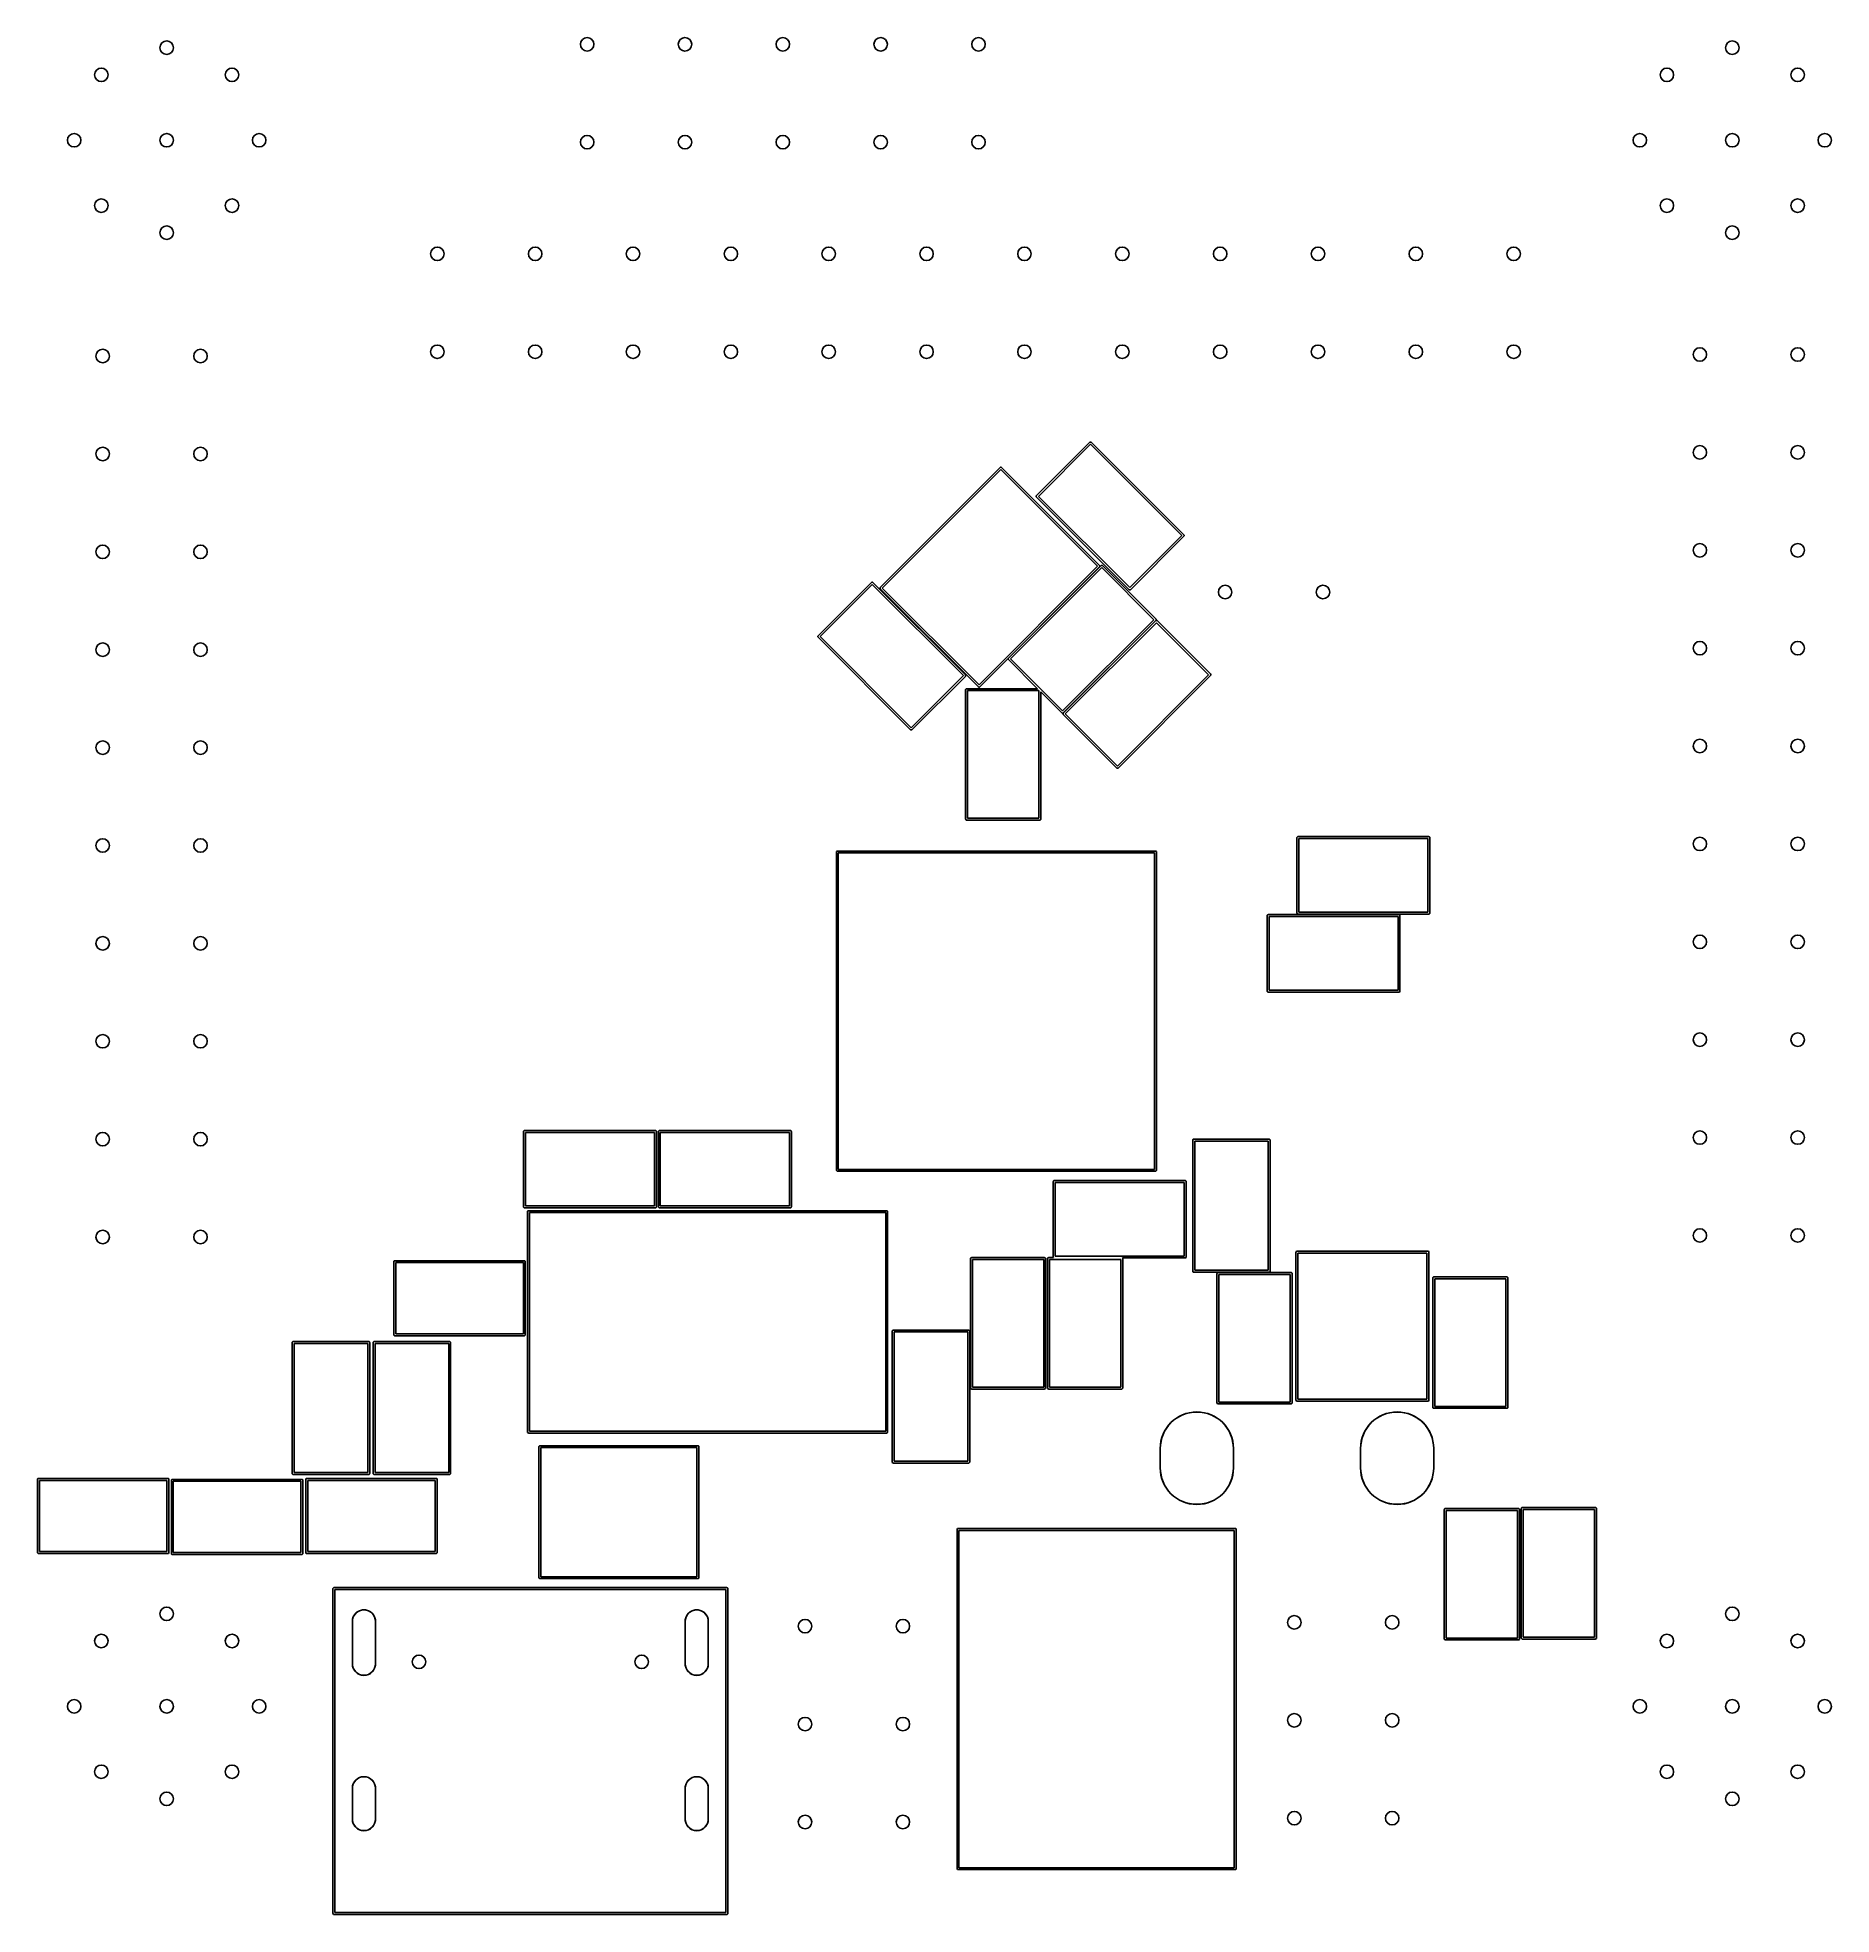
# Model space of a CAD drawing. Extents: x 0.27 to 2.1, y 0.19 to 2.1.
import ezdxf

# ---------------------------------------------------------------- set-up
doc = ezdxf.new("R2010")
doc.units = 0
doc.header["$MEASUREMENT"] = 0
doc.layers.add('BLACK', color=7, linetype='CONTINUOUS')

msp = doc.modelspace()

# ---------------------------------------------------------------- linework, layer by layer
at = {"layer": 'BLACK', "linetype": 'CONTINUOUS'}
for p, q in [((1.2889, 1.6369), (1.3434, 1.6914)), ((1.3441, 1.6894), (1.291, 1.6362)), ((1.3434, 1.6914), (1.3438, 1.6917)), ((1.3438, 1.6917), (1.3445, 1.6917)), ((1.4374, 1.5961), (1.3441, 1.6894)), ((1.3445, 1.6917), (1.3448, 1.6914)), ((1.3448, 1.6914), (1.4395, 1.5968)), ((1.1293, 1.5432), (1.2517, 1.6657)), ((1.2524, 1.6636), (1.1313, 1.5425)), ((1.2517, 1.6657), (1.2521, 1.6659)), ((1.2521, 1.6659), (1.2528, 1.6659)), ((1.3513, 1.5648), (1.2524, 1.6636)), ((1.2528, 1.6659), (1.2531, 1.6657)), ((1.2531, 1.6657), (1.3534, 1.5655)), ((1.2887, 1.6366), (1.2889, 1.6369)), ((1.2887, 1.6358), (1.2887, 1.6366)), ((1.2889, 1.6355), (1.2887, 1.6358)), ((1.3835, 1.5408), (1.2889, 1.6355)), ((1.291, 1.6362), (1.3842, 1.5429)), ((1.3842, 1.5429), (1.4374, 1.5961)), ((1.4395, 1.5954), (1.3849, 1.5408)), ((1.4395, 1.5968), (1.4397, 1.5965)), ((1.4397, 1.5957), (1.4395, 1.5954)), ((1.4397, 1.5965), (1.4397, 1.5957)), ((1.2302, 1.4437), (1.3513, 1.5648)), ((1.3534, 1.5641), (1.2309, 1.4416)), ((1.2603, 1.4708), (1.355, 1.5655)), ((1.3557, 1.5634), (1.2624, 1.4701)), ((1.3534, 1.5655), (1.3536, 1.5652)), ((1.3536, 1.5644), (1.3534, 1.5641)), ((1.3536, 1.5652), (1.3536, 1.5644)), ((1.355, 1.5655), (1.3553, 1.5657)), ((1.3553, 1.5657), (1.3561, 1.5657)), ((1.4088, 1.5102), (1.3557, 1.5634)), ((1.3561, 1.5657), (1.3564, 1.5655)), ((1.3564, 1.5655), (1.4109, 1.5109)), ((1.0657, 1.4937), (1.1202, 1.5483)), ((1.1209, 1.5462), (1.0678, 1.493)), ((1.1202, 1.5483), (1.1206, 1.5485)), ((1.1206, 1.5485), (1.1213, 1.5485)), ((1.2142, 1.453), (1.1209, 1.5462)), ((1.1213, 1.5485), (1.1216, 1.5483)), ((1.1216, 1.5483), (1.2163, 1.4537)), ((1.129, 1.5429), (1.1293, 1.5432)), ((1.129, 1.5421), (1.129, 1.5429)), ((1.1293, 1.5418), (1.129, 1.5421)), ((1.2295, 1.4416), (1.1293, 1.5418)), ((1.1313, 1.5425), (1.2302, 1.4437)), ((1.3838, 1.5406), (1.3835, 1.5408)), ((1.3846, 1.5406), (1.3838, 1.5406)), ((1.3849, 1.5408), (1.3846, 1.5406)), ((1.3156, 1.4169), (1.4088, 1.5102)), ((1.4109, 1.5095), (1.3163, 1.4149)), ((1.3163, 1.4146), (1.411, 1.5092)), ((1.4116, 1.5071), (1.3184, 1.4139)), ((1.4109, 1.5109), (1.4111, 1.5106)), ((1.4111, 1.5098), (1.4109, 1.5095)), ((1.411, 1.5092), (1.4113, 1.5094)), ((1.4111, 1.5106), (1.4111, 1.5098)), ((1.4113, 1.5094), (1.412, 1.5094)), ((1.4648, 1.454), (1.4116, 1.5071)), ((1.412, 1.5094), (1.4123, 1.5092)), ((1.4123, 1.5092), (1.4669, 1.4547)), ((1.0655, 1.4934), (1.0657, 1.4937)), ((1.0655, 1.4927), (1.0655, 1.4934)), ((1.0657, 1.4924), (1.0655, 1.4927)), ((1.1603, 1.3977), (1.0657, 1.4924)), ((1.0678, 1.493), (1.161, 1.3998)), ((1.2601, 1.4705), (1.2603, 1.4708)), ((1.2601, 1.4697), (1.2601, 1.4705)), ((1.2603, 1.4694), (1.2601, 1.4697)), ((1.2901, 1.4397), (1.2603, 1.4694)), ((1.2624, 1.4701), (1.3156, 1.4169)), ((1.161, 1.3998), (1.2142, 1.453)), ((1.2163, 1.4523), (1.1617, 1.3977)), ((1.2163, 1.4537), (1.2165, 1.4533)), ((1.2165, 1.4526), (1.2163, 1.4523)), ((1.2165, 1.4533), (1.2165, 1.4526)), ((1.2165, 1.4387), (1.2166, 1.4391)), ((1.2165, 1.3064), (1.2165, 1.4387)), ((1.2166, 1.4391), (1.2171, 1.4396)), ((1.2171, 1.4396), (1.2175, 1.4397)), ((1.2175, 1.4397), (1.2901, 1.4397)), ((1.2298, 1.4414), (1.2295, 1.4416)), ((1.2306, 1.4414), (1.2298, 1.4414)), ((1.2309, 1.4416), (1.2306, 1.4414)), ((1.3716, 1.3607), (1.4648, 1.454)), ((1.4669, 1.4533), (1.3723, 1.3586)), ((1.4669, 1.4547), (1.4671, 1.4543)), ((1.4671, 1.4536), (1.4669, 1.4533)), ((1.4671, 1.4543), (1.4671, 1.4536)), ((1.2185, 1.4377), (1.2185, 1.3074)), ((1.2913, 1.4377), (1.2185, 1.4377)), ((1.2913, 1.3074), (1.2913, 1.4377)), ((1.3149, 1.4149), (1.2933, 1.4364)), ((1.2933, 1.4364), (1.2933, 1.3064)), ((1.3152, 1.4146), (1.3149, 1.4149)), ((1.316, 1.4146), (1.3152, 1.4146)), ((1.3163, 1.4149), (1.316, 1.4146)), ((1.3161, 1.4143), (1.3163, 1.4146)), ((1.3161, 1.4135), (1.3161, 1.4143)), ((1.3163, 1.4132), (1.3161, 1.4135)), ((1.3709, 1.3586), (1.3163, 1.4132)), ((1.3184, 1.4139), (1.3716, 1.3607)), ((1.1606, 1.3975), (1.1603, 1.3977)), ((1.1614, 1.3975), (1.1606, 1.3975)), ((1.1617, 1.3977), (1.1614, 1.3975)), ((1.3712, 1.3584), (1.3709, 1.3586)), ((1.3719, 1.3584), (1.3712, 1.3584)), ((1.3723, 1.3586), (1.3719, 1.3584)), ((1.2166, 1.306), (1.2165, 1.3064)), ((1.2171, 1.3055), (1.2166, 1.306)), ((1.2175, 1.3054), (1.2171, 1.3055)), ((1.2923, 1.3054), (1.2175, 1.3054)), ((1.2185, 1.3074), (1.2913, 1.3074)), ((1.2927, 1.3055), (1.2923, 1.3054)), ((1.2932, 1.306), (1.2927, 1.3055)), ((1.2933, 1.3064), (1.2932, 1.306)), ((1.5551, 1.2876), (1.5552, 1.288)), ((1.5551, 1.2104), (1.5551, 1.2876)), ((1.5552, 1.288), (1.5557, 1.2885)), ((1.5557, 1.2885), (1.5561, 1.2886)), ((1.5561, 1.2886), (1.69, 1.2886)), ((1.5571, 1.2866), (1.5571, 1.2114)), ((1.689, 1.2866), (1.5571, 1.2866)), ((1.689, 1.2114), (1.689, 1.2866)), ((1.69, 1.2886), (1.6903, 1.2885)), ((1.6903, 1.2885), (1.6909, 1.288)), ((1.6909, 1.288), (1.6909, 1.2876)), ((1.6909, 1.2876), (1.6909, 1.2104)), ((1.0844, 1.2728), (1.0845, 1.2732)), ((1.0844, 0.9476), (1.0844, 1.2728)), ((1.0845, 1.2732), (1.0851, 1.2737)), ((1.0851, 1.2737), (1.0854, 1.2738)), ((1.0854, 1.2738), (1.4106, 1.2738)), ((1.0864, 1.2719), (1.0864, 0.9486)), ((1.4096, 1.2719), (1.0864, 1.2719)), ((1.4096, 0.9486), (1.4096, 1.2719)), ((1.4106, 1.2738), (1.411, 1.2737)), ((1.411, 1.2737), (1.4115, 1.2732)), ((1.4115, 1.2732), (1.4116, 1.2728)), ((1.4116, 1.2728), (1.4116, 0.9476)), ((1.5246, 1.2079), (1.5247, 1.2083)), ((1.5247, 1.2083), (1.5252, 1.2088)), ((1.5252, 1.2088), (1.5256, 1.2089)), ((1.5256, 1.2089), (1.6594, 1.2089)), ((1.5552, 1.2101), (1.5551, 1.2104)), ((1.5557, 1.2095), (1.5552, 1.2101)), ((1.5561, 1.2094), (1.5557, 1.2095)), ((1.69, 1.2094), (1.5561, 1.2094)), ((1.5571, 1.2114), (1.689, 1.2114)), ((1.6594, 1.2089), (1.6598, 1.2088)), ((1.6598, 1.2088), (1.6604, 1.2083)), ((1.6604, 1.2083), (1.6604, 1.2079)), ((1.6903, 1.2095), (1.69, 1.2094)), ((1.6909, 1.2101), (1.6903, 1.2095)), ((1.6909, 1.2104), (1.6909, 1.2101)), ((1.5246, 1.1307), (1.5246, 1.2079)), ((1.5266, 1.2069), (1.5266, 1.1317)), ((1.6585, 1.2069), (1.5266, 1.2069)), ((1.6585, 1.1317), (1.6585, 1.2069)), ((1.6604, 1.2079), (1.6604, 1.1307)), ((1.5266, 1.1317), (1.6585, 1.1317)), ((1.5247, 1.1303), (1.5246, 1.1307)), ((1.5252, 1.1298), (1.5247, 1.1303)), ((1.5256, 1.1297), (1.5252, 1.1298)), ((1.6594, 1.1297), (1.5256, 1.1297)), ((1.6598, 1.1298), (1.6594, 1.1297)), ((1.6604, 1.1303), (1.6598, 1.1298)), ((1.6604, 1.1307), (1.6604, 1.1303)), ((0.7648, 0.9878), (0.7654, 0.9883)), ((0.7648, 0.9874), (0.7648, 0.9878)), ((0.7648, 0.9102), (0.7648, 0.9874)), ((0.7654, 0.9883), (0.7657, 0.9884)), ((0.7657, 0.9884), (0.8996, 0.9884)), ((0.7667, 0.9864), (0.7667, 0.9112)), ((0.8986, 0.9864), (0.7667, 0.9864)), ((0.8986, 0.9112), (0.8986, 0.9864)), ((0.8996, 0.9884), (0.9, 0.9883)), ((0.9, 0.9883), (0.9005, 0.9878)), ((0.9005, 0.9878), (0.9006, 0.9874)), ((0.9006, 0.9874), (0.9006, 0.9102)), ((0.9026, 0.9878), (0.9032, 0.9883)), ((0.9026, 0.9874), (0.9026, 0.9878)), ((0.9026, 0.9102), (0.9026, 0.9874)), ((0.9032, 0.9883), (0.9035, 0.9884)), ((0.9035, 0.9884), (1.0374, 0.9884)), ((0.9045, 0.9864), (0.9045, 0.9112)), ((1.0364, 0.9864), (0.9045, 0.9864)), ((1.0364, 0.9112), (1.0364, 0.9864)), ((1.0374, 0.9884), (1.0378, 0.9883)), ((1.0378, 0.9883), (1.0383, 0.9878)), ((1.0383, 0.9878), (1.0384, 0.9874)), ((1.0384, 0.9874), (1.0384, 0.9102)), ((1.4486, 0.9783), (1.4487, 0.9787)), ((1.4486, 0.8445), (1.4486, 0.9783)), ((1.4487, 0.9787), (1.4492, 0.9793)), ((1.4492, 0.9793), (1.4496, 0.9793)), ((1.4496, 0.9793), (1.5268, 0.9793)), ((1.5268, 0.9793), (1.5271, 0.9793)), ((1.5271, 0.9793), (1.5277, 0.9787)), ((1.5277, 0.9787), (1.5278, 0.9783)), ((1.5278, 0.9783), (1.5278, 0.8445)), ((1.4506, 0.9774), (1.4506, 0.8455)), ((1.5258, 0.9774), (1.4506, 0.9774)), ((1.5258, 0.8455), (1.5258, 0.9774)), ((1.0845, 0.9473), (1.0844, 0.9476)), ((1.0851, 0.9467), (1.0845, 0.9473)), ((1.0854, 0.9467), (1.0851, 0.9467)), ((1.4106, 0.9467), (1.0854, 0.9467)), ((1.0864, 0.9486), (1.4096, 0.9486)), ((1.411, 0.9467), (1.4106, 0.9467)), ((1.4115, 0.9473), (1.411, 0.9467)), ((1.4116, 0.9476), (1.4115, 0.9473)), ((1.3061, 0.9362), (1.3062, 0.9366)), ((1.3061, 0.8591), (1.3061, 0.9362)), ((1.3062, 0.9366), (1.3067, 0.9371)), ((1.3067, 0.9371), (1.3071, 0.9372)), ((1.3071, 0.9372), (1.4409, 0.9372)), ((1.3081, 0.9352), (1.3081, 0.86)), ((1.44, 0.9352), (1.3081, 0.9352)), ((1.44, 0.86), (1.44, 0.9352)), ((1.4409, 0.9372), (1.4413, 0.9371)), ((1.4413, 0.9371), (1.4419, 0.9366)), ((1.4419, 0.9366), (1.4419, 0.9362)), ((1.4419, 0.9362), (1.4419, 0.8591)), ((0.7648, 0.9099), (0.7648, 0.9102)), ((0.7654, 0.9093), (0.7648, 0.9099)), ((0.7657, 0.9093), (0.7654, 0.9093)), ((0.8996, 0.9093), (0.7657, 0.9093)), ((0.7667, 0.9112), (0.8986, 0.9112)), ((0.7687, 0.9054), (0.7688, 0.9058)), ((0.7687, 0.6802), (0.7687, 0.9054)), ((0.7688, 0.9058), (0.7693, 0.9063)), ((0.7693, 0.9063), (0.7697, 0.9064)), ((0.7697, 0.9064), (1.1358, 0.9064)), ((0.7707, 0.9044), (0.7707, 0.6812)), ((1.1348, 0.9044), (0.7707, 0.9044)), ((0.9, 0.9093), (0.8996, 0.9093)), ((0.9005, 0.9099), (0.9, 0.9093)), ((0.9006, 0.9102), (0.9005, 0.9099)), ((0.9026, 0.9099), (0.9026, 0.9102)), ((0.9032, 0.9093), (0.9026, 0.9099)), ((0.9035, 0.9093), (0.9032, 0.9093)), ((1.0374, 0.9093), (0.9035, 0.9093)), ((0.9045, 0.9112), (1.0364, 0.9112)), ((1.0378, 0.9093), (1.0374, 0.9093)), ((1.0383, 0.9099), (1.0378, 0.9093)), ((1.0384, 0.9102), (1.0383, 0.9099)), ((1.1348, 0.6812), (1.1348, 0.9044)), ((1.1358, 0.9064), (1.1362, 0.9063)), ((1.1362, 0.9063), (1.1367, 0.9058)), ((1.1367, 0.9058), (1.1368, 0.9054)), ((1.1368, 0.9054), (1.1368, 0.6802)), ((1.5541, 0.864), (1.5542, 0.8644)), ((1.5541, 0.7128), (1.5541, 0.864)), ((1.5542, 0.8644), (1.5547, 0.8649)), ((1.5547, 0.8649), (1.5551, 0.865)), ((1.5551, 0.865), (1.689, 0.865)), ((1.5561, 0.863), (1.5561, 0.7138)), ((1.688, 0.863), (1.5561, 0.863)), ((1.688, 0.7138), (1.688, 0.863)), ((1.689, 0.865), (1.6894, 0.8649)), ((1.6894, 0.8649), (1.6899, 0.8644)), ((1.6899, 0.8644), (1.69, 0.864)), ((1.69, 0.864), (1.69, 0.7128)), ((0.6322, 0.8543), (0.6323, 0.8547)), ((0.6322, 0.7795), (0.6322, 0.8543)), ((0.6323, 0.8547), (0.6328, 0.8552)), ((0.6328, 0.8552), (0.6332, 0.8553)), ((0.6332, 0.8553), (0.7655, 0.8553)), ((0.6342, 0.8533), (0.6342, 0.7805)), ((0.7645, 0.8533), (0.6342, 0.8533)), ((0.7645, 0.7805), (0.7645, 0.8533)), ((0.7655, 0.8553), (0.7658, 0.8552)), ((0.7658, 0.8552), (0.7664, 0.8547)), ((0.7664, 0.8547), (0.7664, 0.8543)), ((0.7664, 0.8543), (0.7664, 0.7795)), ((1.2215, 0.8579), (1.2221, 0.8584)), ((1.2215, 0.8575), (1.2215, 0.8579)), ((1.2215, 0.7252), (1.2215, 0.8575)), ((1.2221, 0.8584), (1.2224, 0.8585)), ((1.2224, 0.8585), (1.2972, 0.8585)), ((1.2234, 0.8565), (1.2234, 0.7262)), ((1.2963, 0.8565), (1.2234, 0.8565)), ((1.2963, 0.7262), (1.2963, 0.8565)), ((1.2972, 0.8585), (1.2976, 0.8584)), ((1.2976, 0.8584), (1.2982, 0.8579)), ((1.2982, 0.8579), (1.2982, 0.8575)), ((1.2982, 0.8575), (1.2982, 0.7252)), ((1.3002, 0.8575), (1.3003, 0.8579)), ((1.3002, 0.7252), (1.3002, 0.8575)), ((1.3003, 0.8579), (1.3008, 0.8584)), ((1.3008, 0.8584), (1.3012, 0.8585)), ((1.3012, 0.8585), (1.3064, 0.8585)), ((1.3022, 0.8565), (1.3022, 0.7262)), ((1.375, 0.8565), (1.3022, 0.8565)), ((1.3062, 0.8587), (1.3061, 0.8591)), ((1.3064, 0.8585), (1.3062, 0.8587)), ((1.3081, 0.86), (1.44, 0.86)), ((1.375, 0.7262), (1.375, 0.8565)), ((1.4409, 0.8581), (1.3767, 0.8581)), ((1.3767, 0.8581), (1.3769, 0.8579)), ((1.3769, 0.8579), (1.377, 0.8575)), ((1.377, 0.8575), (1.377, 0.7252)), ((1.4413, 0.8581), (1.4409, 0.8581)), ((1.4419, 0.8587), (1.4413, 0.8581)), ((1.4419, 0.8591), (1.4419, 0.8587)), ((1.4487, 0.8441), (1.4486, 0.8445)), ((1.4492, 0.8436), (1.4487, 0.8441)), ((1.4506, 0.8455), (1.5258, 0.8455)), ((1.5277, 0.8441), (1.5271, 0.8436)), ((1.5278, 0.8445), (1.5277, 0.8441)), ((1.4496, 0.8435), (1.4492, 0.8436)), ((1.5268, 0.8435), (1.4496, 0.8435)), ((1.4734, 0.8422), (1.4735, 0.8426)), ((1.4734, 0.7099), (1.4734, 0.8422)), ((1.4735, 0.8426), (1.474, 0.8431)), ((1.474, 0.8431), (1.4744, 0.8432)), ((1.4744, 0.8432), (1.5492, 0.8432)), ((1.4754, 0.8412), (1.4754, 0.7109)), ((1.5482, 0.8412), (1.4754, 0.8412)), ((1.5271, 0.8436), (1.5268, 0.8435)), ((1.5482, 0.7109), (1.5482, 0.8412)), ((1.5492, 0.8432), (1.5496, 0.8431)), ((1.5496, 0.8431), (1.5501, 0.8426)), ((1.5501, 0.8426), (1.5502, 0.8422)), ((1.5502, 0.8422), (1.5502, 0.7099)), ((1.6939, 0.8378), (1.694, 0.8382)), ((1.6939, 0.7055), (1.6939, 0.8378)), ((1.694, 0.8382), (1.6945, 0.8387)), ((1.6945, 0.8387), (1.6949, 0.8388)), ((1.6949, 0.8388), (1.7697, 0.8388)), ((1.6959, 0.8368), (1.6959, 0.7065)), ((1.7687, 0.8368), (1.6959, 0.8368)), ((1.7687, 0.7065), (1.7687, 0.8368)), ((1.7697, 0.8388), (1.7701, 0.8387)), ((1.7701, 0.8387), (1.7706, 0.8382)), ((1.7706, 0.8382), (1.7707, 0.8378)), ((1.7707, 0.8378), (1.7707, 0.7055)), ((0.5283, 0.7717), (0.5284, 0.772)), ((0.5283, 0.6378), (0.5283, 0.7717)), ((0.5284, 0.772), (0.529, 0.7726)), ((0.529, 0.7726), (0.5293, 0.7726)), ((0.5293, 0.7726), (0.6065, 0.7726)), ((0.5303, 0.7707), (0.5303, 0.6388)), ((0.6055, 0.7707), (0.5303, 0.7707)), ((0.6055, 0.6388), (0.6055, 0.7707)), ((0.6065, 0.7726), (0.6069, 0.7726)), ((0.6069, 0.7726), (0.6074, 0.772)), ((0.6074, 0.772), (0.6075, 0.7717)), ((0.6075, 0.7717), (0.6075, 0.6378)), ((0.611, 0.7717), (0.6111, 0.772)), ((0.611, 0.6378), (0.611, 0.7717)), ((0.6111, 0.772), (0.6116, 0.7726)), ((0.6116, 0.7726), (0.612, 0.7726)), ((0.612, 0.7726), (0.6892, 0.7726)), ((0.613, 0.7707), (0.613, 0.6388)), ((0.6882, 0.7707), (0.613, 0.7707)), ((0.6323, 0.7792), (0.6322, 0.7795)), ((0.6328, 0.7786), (0.6323, 0.7792)), ((0.6332, 0.7785), (0.6328, 0.7786)), ((0.7655, 0.7785), (0.6332, 0.7785)), ((0.6342, 0.7805), (0.7645, 0.7805)), ((0.6882, 0.6388), (0.6882, 0.7707)), ((0.6892, 0.7726), (0.6895, 0.7726)), ((0.6895, 0.7726), (0.6901, 0.772)), ((0.6901, 0.772), (0.6902, 0.7717)), ((0.6902, 0.7717), (0.6902, 0.6378)), ((0.7658, 0.7786), (0.7655, 0.7785)), ((0.7664, 0.7792), (0.7658, 0.7786)), ((0.7664, 0.7795), (0.7664, 0.7792)), ((1.1415, 0.7835), (1.1416, 0.7838)), ((1.1415, 0.6496), (1.1415, 0.7835)), ((1.1416, 0.7838), (1.1421, 0.7844)), ((1.1421, 0.7844), (1.1425, 0.7844)), ((1.1425, 0.7844), (1.2197, 0.7844)), ((1.1435, 0.7825), (1.1435, 0.6506)), ((1.2187, 0.7825), (1.1435, 0.7825)), ((1.2187, 0.6506), (1.2187, 0.7825)), ((1.2197, 0.7844), (1.2201, 0.7844)), ((1.2201, 0.7844), (1.2206, 0.7838)), ((1.2206, 0.7838), (1.2207, 0.7835)), ((1.2207, 0.7835), (1.2207, 0.6496)), ((1.2215, 0.7248), (1.2215, 0.7252)), ((1.2221, 0.7243), (1.2215, 0.7248)), ((1.2224, 0.7242), (1.2221, 0.7243)), ((1.2972, 0.7242), (1.2224, 0.7242)), ((1.2234, 0.7262), (1.2963, 0.7262)), ((1.2976, 0.7243), (1.2972, 0.7242)), ((1.2982, 0.7248), (1.2976, 0.7243)), ((1.2982, 0.7252), (1.2982, 0.7248)), ((1.3003, 0.7248), (1.3002, 0.7252)), ((1.3008, 0.7243), (1.3003, 0.7248)), ((1.3012, 0.7242), (1.3008, 0.7243)), ((1.376, 0.7242), (1.3012, 0.7242)), ((1.3022, 0.7262), (1.375, 0.7262)), ((1.3764, 0.7243), (1.376, 0.7242)), ((1.3769, 0.7248), (1.3764, 0.7243)), ((1.377, 0.7252), (1.3769, 0.7248)), ((1.4735, 0.7096), (1.4734, 0.7099)), ((1.474, 0.709), (1.4735, 0.7096)), ((1.4754, 0.7109), (1.5482, 0.7109)), ((1.5501, 0.7096), (1.5496, 0.709)), ((1.5502, 0.7099), (1.5501, 0.7096)), ((1.5542, 0.7124), (1.5541, 0.7128)), ((1.5547, 0.7119), (1.5542, 0.7124)), ((1.5551, 0.7118), (1.5547, 0.7119)), ((1.689, 0.7118), (1.5551, 0.7118)), ((1.5561, 0.7138), (1.688, 0.7138)), ((1.6894, 0.7119), (1.689, 0.7118)), ((1.6899, 0.7124), (1.6894, 0.7119)), ((1.69, 0.7128), (1.6899, 0.7124)), ((1.4238, 0.6871), (1.429, 0.6923)), ((1.429, 0.6923), (1.4351, 0.6964)), ((1.4351, 0.6964), (1.4419, 0.6992)), ((1.4419, 0.6992), (1.4491, 0.7006)), ((1.4491, 0.7006), (1.4564, 0.7006)), ((1.4564, 0.7006), (1.4636, 0.6992)), ((1.4636, 0.6992), (1.4704, 0.6964)), ((1.4704, 0.6964), (1.4765, 0.6923)), ((1.4744, 0.709), (1.474, 0.709)), ((1.5492, 0.709), (1.4744, 0.709)), ((1.4765, 0.6923), (1.4817, 0.6871)), ((1.5496, 0.709), (1.5492, 0.709)), ((1.6286, 0.6871), (1.6338, 0.6923)), ((1.6338, 0.6923), (1.6398, 0.6964)), ((1.6398, 0.6964), (1.6466, 0.6992)), ((1.6466, 0.6992), (1.6538, 0.7006)), ((1.6538, 0.7006), (1.6611, 0.7006)), ((1.6611, 0.7006), (1.6683, 0.6992)), ((1.6683, 0.6992), (1.6751, 0.6964)), ((1.6751, 0.6964), (1.6812, 0.6923)), ((1.6812, 0.6923), (1.6864, 0.6871)), ((1.694, 0.7051), (1.6939, 0.7055)), ((1.6945, 0.7046), (1.694, 0.7051)), ((1.6949, 0.7045), (1.6945, 0.7046)), ((1.7697, 0.7045), (1.6949, 0.7045)), ((1.6959, 0.7065), (1.7687, 0.7065)), ((1.7701, 0.7046), (1.7697, 0.7045)), ((1.7706, 0.7051), (1.7701, 0.7046)), ((1.7707, 0.7055), (1.7706, 0.7051)), ((0.7688, 0.6798), (0.7687, 0.6802)), ((0.7693, 0.6793), (0.7688, 0.6798)), ((0.7697, 0.6792), (0.7693, 0.6793)), ((1.1358, 0.6792), (0.7697, 0.6792)), ((0.7707, 0.6812), (1.1348, 0.6812)), ((1.1362, 0.6793), (1.1358, 0.6792)), ((1.1367, 0.6798), (1.1362, 0.6793)), ((1.1368, 0.6802), (1.1367, 0.6798)), ((1.4155, 0.6671), (1.417, 0.6742)), ((1.417, 0.6742), (1.4198, 0.681)), ((1.4198, 0.681), (1.4238, 0.6871)), ((1.4817, 0.6871), (1.4857, 0.681)), ((1.4857, 0.681), (1.4885, 0.6742)), ((1.4885, 0.6742), (1.49, 0.6671)), ((1.6203, 0.6671), (1.6217, 0.6742)), ((1.6217, 0.6742), (1.6245, 0.681)), ((1.6245, 0.681), (1.6286, 0.6871)), ((1.6864, 0.6871), (1.6905, 0.681)), ((1.6905, 0.681), (1.6933, 0.6742)), ((1.6933, 0.6742), (1.6947, 0.6671)), ((0.7805, 0.6654), (0.7806, 0.6657)), ((0.7805, 0.5315), (0.7805, 0.6654)), ((0.7806, 0.6657), (0.7811, 0.6663)), ((0.7811, 0.6663), (0.7815, 0.6663)), ((0.7815, 0.6663), (0.9429, 0.6663)), ((0.7825, 0.6644), (0.7825, 0.5325)), ((0.9419, 0.6644), (0.7825, 0.6644)), ((0.9419, 0.5325), (0.9419, 0.6644)), ((0.9429, 0.6663), (0.9433, 0.6663)), ((0.9433, 0.6663), (0.9438, 0.6657)), ((0.9438, 0.6657), (0.9439, 0.6654)), ((0.9439, 0.6654), (0.9439, 0.5315)), ((1.4154, 0.6634), (1.4155, 0.6671)), ((1.4154, 0.6437), (1.4154, 0.6634)), ((1.4154, 0.6634), (1.4154, 0.6437)), ((1.49, 0.6671), (1.4902, 0.6634)), ((1.4902, 0.6634), (1.4902, 0.6437)), ((1.4902, 0.6437), (1.4902, 0.6634)), ((1.6201, 0.6634), (1.6203, 0.6671)), ((1.6201, 0.6437), (1.6201, 0.6634)), ((1.6201, 0.6634), (1.6201, 0.6437)), ((1.6947, 0.6671), (1.6949, 0.6634)), ((1.6949, 0.6634), (1.6949, 0.6437)), ((1.6949, 0.6437), (1.6949, 0.6634)), ((0.2681, 0.6323), (0.2686, 0.6328)), ((0.2686, 0.6328), (0.269, 0.6329)), ((0.269, 0.6329), (0.4013, 0.6329)), ((0.4013, 0.6329), (0.4017, 0.6328)), ((0.4017, 0.6328), (0.4022, 0.6323)), ((0.5284, 0.6374), (0.5283, 0.6378)), ((0.529, 0.6369), (0.5284, 0.6374)), ((0.5293, 0.6368), (0.529, 0.6369)), ((0.6065, 0.6368), (0.5293, 0.6368)), ((0.5303, 0.6388), (0.6055, 0.6388)), ((0.5422, 0.6323), (0.5427, 0.6328)), ((0.5427, 0.6328), (0.5431, 0.6329)), ((0.5431, 0.6329), (0.6754, 0.6329)), ((0.6069, 0.6369), (0.6065, 0.6368)), ((0.6074, 0.6374), (0.6069, 0.6369)), ((0.6075, 0.6378), (0.6074, 0.6374)), ((0.6111, 0.6374), (0.611, 0.6378)), ((0.6116, 0.6369), (0.6111, 0.6374)), ((0.612, 0.6368), (0.6116, 0.6369)), ((0.6892, 0.6368), (0.612, 0.6368)), ((0.613, 0.6388), (0.6882, 0.6388)), ((0.6754, 0.6329), (0.6758, 0.6328)), ((0.6758, 0.6328), (0.6763, 0.6323)), ((0.6895, 0.6369), (0.6892, 0.6368)), ((0.6901, 0.6374), (0.6895, 0.6369)), ((0.6902, 0.6378), (0.6901, 0.6374)), ((1.1416, 0.6492), (1.1415, 0.6496)), ((1.1421, 0.6487), (1.1416, 0.6492)), ((1.1425, 0.6486), (1.1421, 0.6487)), ((1.2197, 0.6486), (1.1425, 0.6486)), ((1.1435, 0.6506), (1.2187, 0.6506)), ((1.2201, 0.6487), (1.2197, 0.6486)), ((1.2206, 0.6492), (1.2201, 0.6487)), ((1.2207, 0.6496), (1.2206, 0.6492)), ((1.4155, 0.64), (1.4154, 0.6437)), ((1.417, 0.6328), (1.4155, 0.64)), ((1.4198, 0.6261), (1.417, 0.6328)), ((1.4885, 0.6328), (1.4857, 0.6261)), ((1.49, 0.64), (1.4885, 0.6328)), ((1.4902, 0.6437), (1.49, 0.64)), ((1.6203, 0.64), (1.6201, 0.6437)), ((1.6217, 0.6328), (1.6203, 0.64)), ((1.6245, 0.6261), (1.6217, 0.6328)), ((1.6933, 0.6328), (1.6905, 0.6261)), ((1.6947, 0.64), (1.6933, 0.6328)), ((1.6949, 0.6437), (1.6947, 0.64)), ((0.268, 0.6319), (0.2681, 0.6323)), ((0.268, 0.5571), (0.268, 0.6319)), ((0.27, 0.6309), (0.27, 0.5581)), ((0.4003, 0.6309), (0.27, 0.6309)), ((0.4003, 0.5581), (0.4003, 0.6309)), ((0.4022, 0.6323), (0.4023, 0.6319)), ((0.4023, 0.6319), (0.4023, 0.5571)), ((0.4048, 0.6309), (0.4049, 0.6313)), ((0.4048, 0.5561), (0.4048, 0.6309)), ((0.4049, 0.6313), (0.4054, 0.6318)), ((0.4054, 0.6318), (0.4058, 0.6319)), ((0.4058, 0.6319), (0.5381, 0.6319)), ((0.4068, 0.6299), (0.4068, 0.5571)), ((0.5371, 0.6299), (0.4068, 0.6299)), ((0.5371, 0.5571), (0.5371, 0.6299)), ((0.5381, 0.6319), (0.5385, 0.6318)), ((0.5385, 0.6318), (0.539, 0.6313)), ((0.539, 0.6313), (0.5391, 0.6309)), ((0.5391, 0.6309), (0.5391, 0.5561)), ((0.5421, 0.6319), (0.5422, 0.6323)), ((0.5421, 0.5571), (0.5421, 0.6319)), ((0.5441, 0.6309), (0.5441, 0.5581)), ((0.6744, 0.6309), (0.5441, 0.6309)), ((0.6744, 0.5581), (0.6744, 0.6309)), ((0.6763, 0.6323), (0.6764, 0.6319)), ((0.6764, 0.6319), (0.6764, 0.5571)), ((1.4238, 0.62), (1.4198, 0.6261)), ((1.429, 0.6148), (1.4238, 0.62)), ((1.4351, 0.6107), (1.429, 0.6148)), ((1.4765, 0.6148), (1.4704, 0.6107)), ((1.4817, 0.62), (1.4765, 0.6148)), ((1.4857, 0.6261), (1.4817, 0.62)), ((1.6286, 0.62), (1.6245, 0.6261)), ((1.6338, 0.6148), (1.6286, 0.62)), ((1.6398, 0.6107), (1.6338, 0.6148)), ((1.6812, 0.6148), (1.6751, 0.6107)), ((1.6864, 0.62), (1.6812, 0.6148)), ((1.6905, 0.6261), (1.6864, 0.62)), ((1.4419, 0.6079), (1.4351, 0.6107)), ((1.4491, 0.6065), (1.4419, 0.6079)), ((1.4564, 0.6065), (1.4491, 0.6065)), ((1.4636, 0.6079), (1.4564, 0.6065)), ((1.4704, 0.6107), (1.4636, 0.6079)), ((1.6466, 0.6079), (1.6398, 0.6107)), ((1.6538, 0.6065), (1.6466, 0.6079)), ((1.6611, 0.6065), (1.6538, 0.6065)), ((1.6683, 0.6079), (1.6611, 0.6065)), ((1.6751, 0.6107), (1.6683, 0.6079)), ((1.7057, 0.6011), (1.7058, 0.6015)), ((1.7057, 0.4688), (1.7057, 0.6011)), ((1.7058, 0.6015), (1.7063, 0.602)), ((1.7063, 0.602), (1.7067, 0.6021)), ((1.7067, 0.6021), (1.7815, 0.6021)), ((1.7077, 0.6001), (1.7077, 0.4698)), ((1.7805, 0.6001), (1.7077, 0.6001)), ((1.7805, 0.4698), (1.7805, 0.6001)), ((1.7815, 0.6021), (1.7819, 0.602)), ((1.7819, 0.602), (1.7824, 0.6015)), ((1.7824, 0.6015), (1.7825, 0.6011)), ((1.7825, 0.6011), (1.7825, 0.4688)), ((1.7844, 0.6021), (1.7845, 0.6024)), ((1.7844, 0.4698), (1.7844, 0.6021)), ((1.7845, 0.6024), (1.7851, 0.603)), ((1.7851, 0.603), (1.7854, 0.6031)), ((1.7854, 0.6031), (1.8602, 0.6031)), ((1.7864, 0.6011), (1.7864, 0.4708)), ((1.8593, 0.6011), (1.7864, 0.6011)), ((1.8593, 0.4708), (1.8593, 0.6011)), ((1.8602, 0.6031), (1.8606, 0.603)), ((1.8606, 0.603), (1.8611, 0.6024)), ((1.8611, 0.6024), (1.8612, 0.6021)), ((1.8612, 0.6021), (1.8612, 0.4698)), ((1.2077, 0.5807), (1.2078, 0.5811)), ((1.2077, 0.2343), (1.2077, 0.5807)), ((1.2078, 0.5811), (1.2083, 0.5816)), ((1.2083, 0.5816), (1.2087, 0.5817)), ((1.2087, 0.5817), (1.4921, 0.5817)), ((1.2096, 0.5797), (1.2096, 0.2352)), ((1.4911, 0.5797), (1.2096, 0.5797)), ((1.4911, 0.2352), (1.4911, 0.5797)), ((1.4921, 0.5817), (1.4925, 0.5816)), ((1.4925, 0.5816), (1.493, 0.5811)), ((1.493, 0.5811), (1.4931, 0.5807)), ((1.4931, 0.5807), (1.4931, 0.2343)), ((0.2681, 0.5567), (0.268, 0.5571)), ((0.2686, 0.5562), (0.2681, 0.5567)), ((0.269, 0.5561), (0.2686, 0.5562)), ((0.4013, 0.5561), (0.269, 0.5561)), ((0.27, 0.5581), (0.4003, 0.5581)), ((0.4017, 0.5562), (0.4013, 0.5561)), ((0.4022, 0.5567), (0.4017, 0.5562)), ((0.4023, 0.5571), (0.4022, 0.5567)), ((0.4049, 0.5557), (0.4048, 0.5561)), ((0.4068, 0.5571), (0.5371, 0.5571)), ((0.5391, 0.5561), (0.539, 0.5557)), ((0.5422, 0.5567), (0.5421, 0.5571)), ((0.5427, 0.5562), (0.5422, 0.5567)), ((0.5431, 0.5561), (0.5427, 0.5562)), ((0.6754, 0.5561), (0.5431, 0.5561)), ((0.5441, 0.5581), (0.6744, 0.5581)), ((0.6758, 0.5562), (0.6754, 0.5561)), ((0.6763, 0.5567), (0.6758, 0.5562)), ((0.6764, 0.5571), (0.6763, 0.5567)), ((0.4054, 0.5552), (0.4049, 0.5557)), ((0.4058, 0.5551), (0.4054, 0.5552)), ((0.5381, 0.5551), (0.4058, 0.5551)), ((0.5385, 0.5552), (0.5381, 0.5551)), ((0.539, 0.5557), (0.5385, 0.5552)), ((0.5699, 0.5203), (0.57, 0.5207)), ((0.5699, 0.1884), (0.5699, 0.5203)), ((0.57, 0.5207), (0.5705, 0.5212)), ((0.5705, 0.5212), (0.5709, 0.5213)), ((0.5709, 0.5213), (0.9724, 0.5213)), ((0.5719, 0.5193), (0.5719, 0.1894)), ((0.9715, 0.5193), (0.5719, 0.5193)), ((0.7806, 0.5311), (0.7805, 0.5315)), ((0.7811, 0.5306), (0.7806, 0.5311)), ((0.7815, 0.5305), (0.7811, 0.5306)), ((0.9429, 0.5305), (0.7815, 0.5305)), ((0.7825, 0.5325), (0.9419, 0.5325)), ((0.9433, 0.5306), (0.9429, 0.5305)), ((0.9438, 0.5311), (0.9433, 0.5306)), ((0.9439, 0.5315), (0.9438, 0.5311)), ((0.9715, 0.1894), (0.9715, 0.5193)), ((0.9724, 0.5213), (0.9728, 0.5212)), ((0.9728, 0.5212), (0.9734, 0.5207)), ((0.9734, 0.5207), (0.9734, 0.5203)), ((0.9734, 0.5203), (0.9734, 0.1884)), ((0.5898, 0.4868), (0.5899, 0.4884)), ((0.5898, 0.4435), (0.5898, 0.4868)), ((0.5898, 0.4868), (0.5898, 0.4435)), ((0.5899, 0.4884), (0.5907, 0.4913)), ((0.5907, 0.4913), (0.5922, 0.494)), ((0.5922, 0.494), (0.5944, 0.4962)), ((0.5944, 0.4962), (0.5971, 0.4977)), ((0.5971, 0.4977), (0.6, 0.4985)), ((0.6, 0.4985), (0.6031, 0.4985)), ((0.6031, 0.4985), (0.6061, 0.4977)), ((0.6061, 0.4977), (0.6088, 0.4962)), ((0.6088, 0.4962), (0.6109, 0.494)), ((0.6109, 0.494), (0.6125, 0.4913)), ((0.6125, 0.4913), (0.6133, 0.4884)), ((0.6133, 0.4884), (0.6134, 0.4868)), ((0.6134, 0.4868), (0.6134, 0.4435)), ((0.6134, 0.4435), (0.6134, 0.4868)), ((0.9299, 0.4868), (0.93, 0.4884)), ((0.9299, 0.4435), (0.9299, 0.4868)), ((0.9299, 0.4868), (0.9299, 0.4435)), ((0.93, 0.4884), (0.9308, 0.4913)), ((0.9308, 0.4913), (0.9324, 0.494)), ((0.9324, 0.494), (0.9345, 0.4962)), ((0.9345, 0.4962), (0.9372, 0.4977)), ((0.9372, 0.4977), (0.9402, 0.4985)), ((0.9402, 0.4985), (0.9433, 0.4985)), ((0.9433, 0.4985), (0.9463, 0.4977)), ((0.9463, 0.4977), (0.9489, 0.4962)), ((0.9489, 0.4962), (0.9511, 0.494)), ((0.9511, 0.494), (0.9526, 0.4913)), ((0.9526, 0.4913), (0.9534, 0.4884)), ((0.9534, 0.4884), (0.9535, 0.4868)), ((0.9535, 0.4868), (0.9535, 0.4435)), ((0.9535, 0.4435), (0.9535, 0.4868)), ((1.7058, 0.4684), (1.7057, 0.4688)), ((1.7063, 0.4679), (1.7058, 0.4684)), ((1.7067, 0.4678), (1.7063, 0.4679)), ((1.7815, 0.4678), (1.7067, 0.4678)), ((1.7077, 0.4698), (1.7805, 0.4698)), ((1.7819, 0.4679), (1.7815, 0.4678)), ((1.7824, 0.4684), (1.7819, 0.4679)), ((1.7825, 0.4688), (1.7824, 0.4684)), ((1.7845, 0.4694), (1.7844, 0.4698)), ((1.7851, 0.4689), (1.7845, 0.4694)), ((1.7854, 0.4688), (1.7851, 0.4689)), ((1.8602, 0.4688), (1.7854, 0.4688)), ((1.7864, 0.4708), (1.8593, 0.4708)), ((1.8606, 0.4689), (1.8602, 0.4688)), ((1.8611, 0.4694), (1.8606, 0.4689)), ((1.8612, 0.4698), (1.8611, 0.4694)), ((0.5899, 0.442), (0.5898, 0.4435)), ((0.5907, 0.439), (0.5899, 0.442)), ((0.6133, 0.442), (0.6125, 0.439)), ((0.6134, 0.4435), (0.6133, 0.442)), ((0.93, 0.442), (0.9299, 0.4435)), ((0.9308, 0.439), (0.93, 0.442)), ((0.9534, 0.442), (0.9526, 0.439)), ((0.9535, 0.4435), (0.9534, 0.442)), ((0.5922, 0.4363), (0.5907, 0.439)), ((0.5944, 0.4341), (0.5922, 0.4363)), ((0.5971, 0.4326), (0.5944, 0.4341)), ((0.6, 0.4318), (0.5971, 0.4326)), ((0.6031, 0.4318), (0.6, 0.4318)), ((0.6061, 0.4326), (0.6031, 0.4318)), ((0.6088, 0.4341), (0.6061, 0.4326)), ((0.6109, 0.4363), (0.6088, 0.4341)), ((0.6125, 0.439), (0.6109, 0.4363)), ((0.9324, 0.4363), (0.9308, 0.439)), ((0.9345, 0.4341), (0.9324, 0.4363)), ((0.9372, 0.4326), (0.9345, 0.4341)), ((0.9402, 0.4318), (0.9372, 0.4326)), ((0.9433, 0.4318), (0.9402, 0.4318)), ((0.9463, 0.4326), (0.9433, 0.4318)), ((0.9489, 0.4341), (0.9463, 0.4326)), ((0.9511, 0.4363), (0.9489, 0.4341)), ((0.9526, 0.439), (0.9511, 0.4363)), ((0.5944, 0.3257), (0.5971, 0.3273)), ((0.5971, 0.3273), (0.6, 0.328)), ((0.6, 0.328), (0.6031, 0.328)), ((0.6031, 0.328), (0.6061, 0.3273)), ((0.6061, 0.3273), (0.6088, 0.3257)), ((0.9345, 0.3257), (0.9372, 0.3273)), ((0.9372, 0.3273), (0.9402, 0.328)), ((0.9402, 0.328), (0.9433, 0.328)), ((0.9433, 0.328), (0.9463, 0.3273)), ((0.9463, 0.3273), (0.9489, 0.3257)), ((0.5898, 0.3163), (0.5899, 0.3179)), ((0.5898, 0.2848), (0.5898, 0.3163)), ((0.5898, 0.3163), (0.5898, 0.2848)), ((0.5899, 0.3179), (0.5907, 0.3209)), ((0.5907, 0.3209), (0.5922, 0.3235)), ((0.5922, 0.3235), (0.5944, 0.3257)), ((0.6088, 0.3257), (0.6109, 0.3235)), ((0.6109, 0.3235), (0.6125, 0.3209)), ((0.6125, 0.3209), (0.6133, 0.3179)), ((0.6133, 0.3179), (0.6134, 0.3163)), ((0.6134, 0.3163), (0.6134, 0.2848)), ((0.6134, 0.2848), (0.6134, 0.3163)), ((0.9299, 0.3163), (0.93, 0.3179)), ((0.9299, 0.2848), (0.9299, 0.3163)), ((0.9299, 0.3163), (0.9299, 0.2848)), ((0.93, 0.3179), (0.9308, 0.3209)), ((0.9308, 0.3209), (0.9324, 0.3235)), ((0.9324, 0.3235), (0.9345, 0.3257)), ((0.9489, 0.3257), (0.9511, 0.3235)), ((0.9511, 0.3235), (0.9526, 0.3209)), ((0.9526, 0.3209), (0.9534, 0.3179)), ((0.9534, 0.3179), (0.9535, 0.3163)), ((0.9535, 0.3163), (0.9535, 0.2848)), ((0.9535, 0.2848), (0.9535, 0.3163)), ((0.5899, 0.2833), (0.5898, 0.2848)), ((0.5907, 0.2803), (0.5899, 0.2833)), ((0.5922, 0.2777), (0.5907, 0.2803)), ((0.5944, 0.2755), (0.5922, 0.2777)), ((0.5971, 0.2739), (0.5944, 0.2755)), ((0.6, 0.2731), (0.5971, 0.2739)), ((0.6031, 0.2731), (0.6, 0.2731)), ((0.6061, 0.2739), (0.6031, 0.2731)), ((0.6088, 0.2755), (0.6061, 0.2739)), ((0.6109, 0.2777), (0.6088, 0.2755)), ((0.6125, 0.2803), (0.6109, 0.2777)), ((0.6133, 0.2833), (0.6125, 0.2803)), ((0.6134, 0.2848), (0.6133, 0.2833)), ((0.93, 0.2833), (0.9299, 0.2848)), ((0.9308, 0.2803), (0.93, 0.2833)), ((0.9324, 0.2777), (0.9308, 0.2803)), ((0.9345, 0.2755), (0.9324, 0.2777)), ((0.9372, 0.2739), (0.9345, 0.2755)), ((0.9402, 0.2731), (0.9372, 0.2739)), ((0.9433, 0.2731), (0.9402, 0.2731)), ((0.9463, 0.2739), (0.9433, 0.2731)), ((0.9489, 0.2755), (0.9463, 0.2739)), ((0.9511, 0.2777), (0.9489, 0.2755)), ((0.9526, 0.2803), (0.9511, 0.2777)), ((0.9534, 0.2833), (0.9526, 0.2803)), ((0.9535, 0.2848), (0.9534, 0.2833)), ((1.2078, 0.2339), (1.2077, 0.2343)), ((1.2083, 0.2333), (1.2078, 0.2339)), ((1.2087, 0.2333), (1.2083, 0.2333)), ((1.4921, 0.2333), (1.2087, 0.2333)), ((1.2096, 0.2352), (1.4911, 0.2352)), ((1.4925, 0.2333), (1.4921, 0.2333)), ((1.493, 0.2339), (1.4925, 0.2333)), ((1.4931, 0.2343), (1.493, 0.2339)), ((0.57, 0.188), (0.5699, 0.1884)), ((0.5705, 0.1875), (0.57, 0.188)), ((0.5709, 0.1874), (0.5705, 0.1875)), ((0.9724, 0.1874), (0.5709, 0.1874)), ((0.5719, 0.1894), (0.9715, 0.1894)), ((0.9728, 0.1875), (0.9724, 0.1874)), ((0.9734, 0.188), (0.9728, 0.1875)), ((0.9734, 0.1884), (0.9734, 0.188))]:
    msp.add_line(p, q, dxfattribs=at)
at = {"layer": 'BLACK'}
for centre in [(0.4, 2.0945), (0.4, 2.0945), (0.8297, 2.098), (0.8297, 2.098), (0.9297, 2.098), (0.9297, 2.098), (1.0297, 2.098), (1.0297, 2.098), (1.1297, 2.098), (1.1297, 2.098), (1.2297, 2.098), (1.2297, 2.098), (2, 2.0945), (2, 2.0945), (0.3332, 2.0668), (0.3332, 2.0668), (0.4668, 2.0668), (0.4668, 2.0668), (1.9332, 2.0668), (1.9332, 2.0668), (2.0668, 2.0668), (2.0668, 2.0668), (0.3055, 2), (0.3055, 2), (0.4, 2), (0.4, 2), (0.4945, 2), (0.4945, 2), (0.8297, 1.998), (0.8297, 1.998), (0.9297, 1.998), (0.9297, 1.998), (1.0297, 1.998), (1.0297, 1.998), (1.1297, 1.998), (1.1297, 1.998), (1.2297, 1.998), (1.2297, 1.998), (1.9055, 2), (1.9055, 2), (2, 2), (2, 2), (2.0945, 2), (2.0945, 2), (0.3332, 1.9332), (0.3332, 1.9332), (0.4668, 1.9332), (0.4668, 1.9332), (1.9332, 1.9332), (1.9332, 1.9332), (2.0668, 1.9332), (2.0668, 1.9332), (0.4, 1.9055), (0.4, 1.9055), (2, 1.9055), (2, 1.9055), (0.6766, 1.8839), (0.6766, 1.8839), (0.7766, 1.8839), (0.7766, 1.8839), (0.8766, 1.8839), (0.8766, 1.8839), (0.9766, 1.8839), (0.9766, 1.8839), (1.0766, 1.8839), (1.0766, 1.8839), (1.1766, 1.8839), (1.1766, 1.8839), (1.2766, 1.8839), (1.2766, 1.8839), (1.3766, 1.8839), (1.3766, 1.8839), (1.4766, 1.8839), (1.4766, 1.8839), (1.5766, 1.8839), (1.5766, 1.8839), (1.6766, 1.8839), (1.6766, 1.8839), (1.7766, 1.8839), (1.7766, 1.8839), (0.3346, 1.7795), (0.3346, 1.7795), (0.4346, 1.7795), (0.4346, 1.7795), (0.6766, 1.7839), (0.6766, 1.7839), (0.7766, 1.7839), (0.7766, 1.7839), (0.8766, 1.7839), (0.8766, 1.7839), (0.9766, 1.7839), (0.9766, 1.7839), (1.0766, 1.7839), (1.0766, 1.7839), (1.1766, 1.7839), (1.1766, 1.7839), (1.2766, 1.7839), (1.2766, 1.7839), (1.3766, 1.7839), (1.3766, 1.7839), (1.4766, 1.7839), (1.4766, 1.7839), (1.5766, 1.7839), (1.5766, 1.7839), (1.6766, 1.7839), (1.6766, 1.7839), (1.7766, 1.7839), (1.7766, 1.7839), (1.9669, 1.7811), (1.9669, 1.7811), (2.0669, 1.7811), (2.0669, 1.7811), (1.9669, 1.6811), (1.9669, 1.6811), (2.0669, 1.6811), (2.0669, 1.6811), (0.3346, 1.6795), (0.3346, 1.6795), (0.4346, 1.6795), (0.4346, 1.6795), (0.3346, 1.5795), (0.3346, 1.5795), (0.4346, 1.5795), (0.4346, 1.5795), (1.9669, 1.5811), (1.9669, 1.5811), (2.0669, 1.5811), (2.0669, 1.5811), (1.4817, 1.5384), (1.4817, 1.5384), (1.5817, 1.5384), (1.5817, 1.5384), (0.3346, 1.4795), (0.3346, 1.4795), (0.4346, 1.4795), (0.4346, 1.4795), (1.9669, 1.4811), (1.9669, 1.4811), (2.0669, 1.4811), (2.0669, 1.4811), (0.3346, 1.3795), (0.3346, 1.3795), (0.4346, 1.3795), (0.4346, 1.3795), (1.9669, 1.3811), (1.9669, 1.3811), (2.0669, 1.3811), (2.0669, 1.3811), (0.3346, 1.2795), (0.3346, 1.2795), (0.4346, 1.2795), (0.4346, 1.2795), (1.9669, 1.2811), (1.9669, 1.2811), (2.0669, 1.2811), (2.0669, 1.2811), (0.3346, 1.1795), (0.3346, 1.1795), (0.4346, 1.1795), (0.4346, 1.1795), (1.9669, 1.1811), (1.9669, 1.1811), (2.0669, 1.1811), (2.0669, 1.1811), (0.3346, 1.0795), (0.3346, 1.0795), (0.4346, 1.0795), (0.4346, 1.0795), (1.9669, 1.0811), (1.9669, 1.0811), (2.0669, 1.0811), (2.0669, 1.0811), (0.3346, 0.9795), (0.3346, 0.9795), (0.4346, 0.9795), (0.4346, 0.9795), (1.9669, 0.9811), (1.9669, 0.9811), (2.0669, 0.9811), (2.0669, 0.9811), (0.3346, 0.8795), (0.3346, 0.8795), (0.4346, 0.8795), (0.4346, 0.8795), (1.9669, 0.8811), (1.9669, 0.8811), (2.0669, 0.8811), (2.0669, 0.8811), (0.4, 0.4945), (0.4, 0.4945), (2, 0.4945), (2, 0.4945), (1.0524, 0.4819), (1.0524, 0.4819), (1.1524, 0.4819), (1.1524, 0.4819), (1.5524, 0.4858), (1.5524, 0.4858), (1.6524, 0.4858), (1.6524, 0.4858), (0.3332, 0.4668), (0.3332, 0.4668), (0.4668, 0.4668), (0.4668, 0.4668), (1.9332, 0.4668), (1.9332, 0.4668), (2.0668, 0.4668), (2.0668, 0.4668), (0.6579, 0.4455), (0.6579, 0.4455), (0.8854, 0.4455), (0.8854, 0.4455), (0.3055, 0.4), (0.3055, 0.4), (0.4, 0.4), (0.4, 0.4), (0.4945, 0.4), (0.4945, 0.4), (1.9055, 0.4), (1.9055, 0.4), (2, 0.4), (2, 0.4), (2.0945, 0.4), (2.0945, 0.4), (1.0524, 0.3819), (1.0524, 0.3819), (1.1524, 0.3819), (1.1524, 0.3819), (1.5524, 0.3858), (1.5524, 0.3858), (1.6524, 0.3858), (1.6524, 0.3858), (0.3332, 0.3332), (0.3332, 0.3332), (0.4668, 0.3332), (0.4668, 0.3332), (1.9332, 0.3332), (1.9332, 0.3332), (2.0668, 0.3332), (2.0668, 0.3332), (0.4, 0.3055), (0.4, 0.3055), (2, 0.3055), (2, 0.3055), (1.0524, 0.2819), (1.0524, 0.2819), (1.1524, 0.2819), (1.1524, 0.2819), (1.5524, 0.2858), (1.5524, 0.2858), (1.6524, 0.2858), (1.6524, 0.2858)]:
    msp.add_circle(centre, 0.00689, dxfattribs=at)
for centre, radius, start, end in [((1.4528, 0.6634), 0.0374, 0, 180), ((1.6575, 0.6634), 0.0374, 0, 180), ((1.4528, 0.6437), 0.0374, -180, 0), ((1.6575, 0.6437), 0.0374, 180, 360), ((0.6016, 0.4868), 0.0118, 0, 180), ((0.9417, 0.4868), 0.0118, 0, 180), ((0.6016, 0.4435), 0.0118, 180, 360), ((0.9417, 0.4435), 0.0118, 180, 360), ((0.6016, 0.3163), 0.0118, 0, 180), ((0.9417, 0.3163), 0.0118, 0, 180), ((0.6016, 0.2848), 0.0118, 180, 360), ((0.9417, 0.2848), 0.0118, 180, 360)]:
    msp.add_arc(centre, radius, start, end, dxfattribs=at)

doc.saveas('drawing.dxf')
